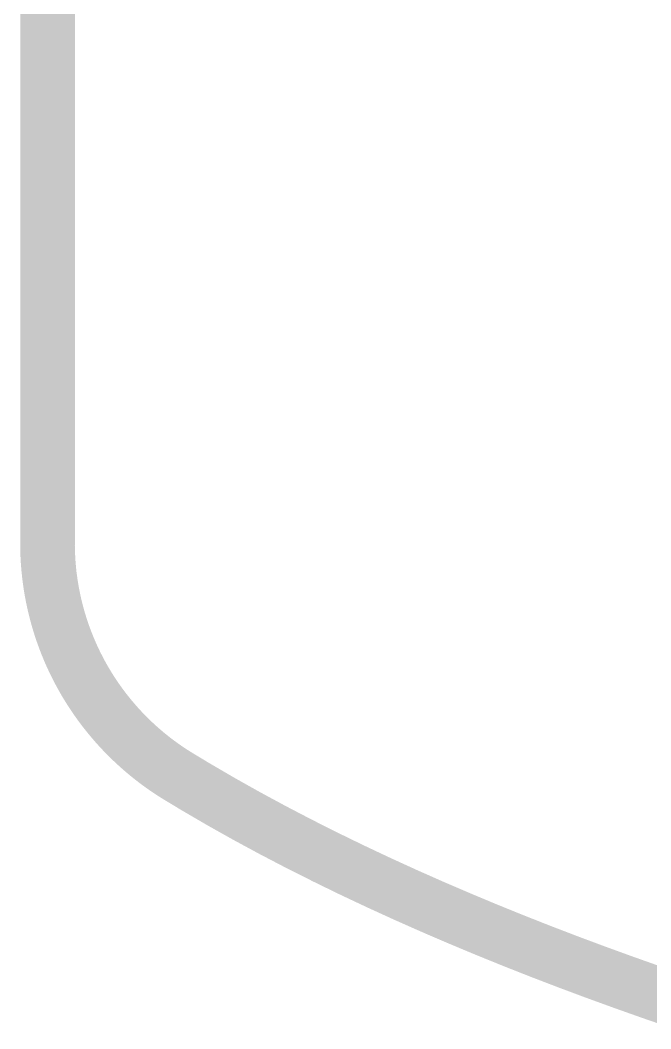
# Model space of a CAD drawing. Extents: x -0.2 to 60.2, y -0.2 to 22.2.
# Drawn here: x -0.2 to 4.41, y 2.5 to 9.88 of the extents above; entities that cross this region are included whole.
import ezdxf

# ---------------------------------------------------------------- set-up
doc = ezdxf.new("R2010")
doc.units = 0
doc.layers.add('20', color=7, linetype='CONTINUOUS')

msp = doc.modelspace()

# ---------------------------------------------------------------- linework, layer by layer
at = {"layer": '20', "const_width": 0.4}
for points in [[(0, 15.9524), (0, 6.0478)], [(0, 6.0478), (0, 6.0413)], [(0, 6.0413), (0.0001, 6.0348)], [(0.0001, 6.0348), (0.0001, 6.0282)], [(0.0001, 6.0282), (0.0002, 6.0217)], [(0.0002, 6.0217), (0.0003, 6.0152)], [(0.0003, 6.0152), (0.0004, 6.0088)], [(0.0004, 6.0088), (0.0006, 6.0023)], [(0.0006, 6.0023), (0.0008, 5.9957)], [(0.0008, 5.9957), (0.0009, 5.9892)], [(0.0009, 5.9892), (0.0012, 5.9827)], [(0.0012, 5.9827), (0.0014, 5.9761)], [(0.0014, 5.9761), (0.0016, 5.9696)], [(0.0016, 5.9696), (0.0019, 5.963)], [(0.0019, 5.963), (0.0022, 5.9565)], [(0.0022, 5.9565), (0.0025, 5.95)], [(0.0025, 5.95), (0.0029, 5.9434)], [(0.0029, 5.9434), (0.0033, 5.9369)], [(0.0033, 5.9369), (0.0036, 5.9303)], [(0.0036, 5.9303), (0.004, 5.9237)], [(0.004, 5.9237), (0.0045, 5.9172)], [(0.0045, 5.9172), (0.0049, 5.9106)], [(0.0049, 5.9106), (0.0054, 5.904)], [(0.0054, 5.904), (0.0059, 5.8974)], [(0.0059, 5.8974), (0.0064, 5.8908)], [(0.0064, 5.8908), (0.007, 5.8843)], [(0.007, 5.8843), (0.0075, 5.8777)], [(0.0075, 5.8777), (0.0081, 5.8711)], [(0.0081, 5.8711), (0.0087, 5.8645)], [(0.0087, 5.8645), (0.0093, 5.8579)], [(0.0093, 5.8579), (0.01, 5.8513)], [(0.01, 5.8513), (0.0106, 5.8447)], [(0.0106, 5.8447), (0.0114, 5.838)], [(0.0114, 5.838), (0.0121, 5.8315)], [(0.0121, 5.8315), (0.0128, 5.8249)], [(0.0128, 5.8249), (0.0136, 5.8182)], [(0.0136, 5.8182), (0.0143, 5.8116)], [(0.0143, 5.8116), (0.0152, 5.805)], [(0.0152, 5.805), (0.016, 5.7984)], [(0.016, 5.7984), (0.0168, 5.7918)], [(0.0168, 5.7918), (0.0177, 5.7852)], [(0.0177, 5.7852), (0.0186, 5.7785)], [(0.0186, 5.7785), (0.0195, 5.7719)], [(0.0195, 5.7719), (0.0205, 5.7653)], [(0.0205, 5.7653), (0.0215, 5.7587)], [(0.0215, 5.7587), (0.0224, 5.7521)], [(0.0224, 5.7521), (0.0235, 5.7454)], [(0.0235, 5.7454), (0.0245, 5.7388)], [(0.0245, 5.7388), (0.0255, 5.7321)], [(0.0255, 5.7321), (0.0266, 5.7256)], [(0.0266, 5.7256), (0.0277, 5.7189)], [(0.0277, 5.7189), (0.0289, 5.7123)], [(0.0289, 5.7123), (0.03, 5.7057)], [(0.03, 5.7057), (0.0312, 5.6991)], [(0.0312, 5.6991), (0.0324, 5.6924)], [(0.0324, 5.6924), (0.0336, 5.6858)], [(0.0336, 5.6858), (0.0348, 5.6791)], [(0.0348, 5.6791), (0.0361, 5.6726)], [(0.0361, 5.6726), (0.0374, 5.6659)], [(0.0374, 5.6659), (0.0387, 5.6593)], [(0.0387, 5.6593), (0.04, 5.6527)], [(0.04, 5.6527), (0.0414, 5.6461)], [(0.0414, 5.6461), (0.0428, 5.6394)], [(0.0428, 5.6394), (0.0442, 5.6328)], [(0.0442, 5.6328), (0.0456, 5.6262)], [(0.0456, 5.6262), (0.047, 5.6196)], [(0.047, 5.6196), (0.0485, 5.613)], [(0.0485, 5.613), (0.05, 5.6063)], [(0.05, 5.6063), (0.0515, 5.5998)], [(0.0515, 5.5998), (0.0531, 5.5931)], [(0.0531, 5.5931), (0.0546, 5.5865)], [(0.0546, 5.5865), (0.0562, 5.5799)], [(0.0562, 5.5799), (0.0578, 5.5733)], [(0.0578, 5.5733), (0.0595, 5.5667)], [(0.0595, 5.5667), (0.0611, 5.5601)], [(0.0611, 5.5601), (0.0628, 5.5535)], [(0.0628, 5.5535), (0.0645, 5.5469)], [(0.0645, 5.5469), (0.0662, 5.5404)], [(0.0662, 5.5404), (0.068, 5.5338)], [(0.068, 5.5338), (0.0698, 5.5272)], [(0.0698, 5.5272), (0.0716, 5.5206)], [(0.0716, 5.5206), (0.0734, 5.514)], [(0.0734, 5.514), (0.0752, 5.5075)], [(0.0752, 5.5075), (0.0771, 5.5009)], [(0.0771, 5.5009), (0.079, 5.4943)], [(0.079, 5.4943), (0.0809, 5.4878)], [(0.0809, 5.4878), (0.0828, 5.4812)], [(0.0828, 5.4812), (0.0848, 5.4747)], [(0.0848, 5.4747), (0.0868, 5.4681)], [(0.0868, 5.4681), (0.0888, 5.4615)], [(0.0888, 5.4615), (0.0908, 5.455)], [(0.0908, 5.455), (0.0929, 5.4485)], [(0.0929, 5.4485), (0.0949, 5.442)], [(0.0949, 5.442), (0.097, 5.4355)], [(0.097, 5.4355), (0.0991, 5.4289)], [(0.0991, 5.4289), (0.1013, 5.4224)], [(0.1013, 5.4224), (0.1035, 5.4159)], [(0.1035, 5.4159), (0.1056, 5.4094)], [(0.1056, 5.4094), (0.1079, 5.4029)], [(0.1079, 5.4029), (0.1101, 5.3964)], [(0.1101, 5.3964), (0.1123, 5.3899)], [(0.1123, 5.3899), (0.1146, 5.3834)], [(0.1146, 5.3834), (0.1169, 5.3769)], [(0.1169, 5.3769), (0.1193, 5.3705)], [(0.1193, 5.3705), (0.1216, 5.364)], [(0.1216, 5.364), (0.124, 5.3576)], [(0.124, 5.3576), (0.1264, 5.3511)], [(0.1264, 5.3511), (0.1288, 5.3447)], [(0.1288, 5.3447), (0.1312, 5.3383)], [(0.1312, 5.3383), (0.1337, 5.3318)], [(0.1337, 5.3318), (0.1362, 5.3254)], [(0.1362, 5.3254), (0.1387, 5.319)], [(0.1387, 5.319), (0.1412, 5.3125)], [(0.1412, 5.3125), (0.1438, 5.3062)], [(0.1438, 5.3062), (0.1464, 5.2998)], [(0.1464, 5.2998), (0.149, 5.2934)], [(0.149, 5.2934), (0.1516, 5.287)], [(0.1516, 5.287), (0.1542, 5.2806)], [(0.1542, 5.2806), (0.1569, 5.2743)], [(0.1569, 5.2743), (0.1596, 5.2679)], [(0.1596, 5.2679), (0.1623, 5.2616)], [(0.1623, 5.2616), (0.165, 5.2552)], [(0.165, 5.2552), (0.1678, 5.2489)], [(0.1678, 5.2489), (0.1706, 5.2426)], [(0.1706, 5.2426), (0.1734, 5.2363)], [(0.1734, 5.2363), (0.1762, 5.23)], [(0.1762, 5.23), (0.1791, 5.2237)], [(0.1791, 5.2237), (0.1819, 5.2174)], [(0.1819, 5.2174), (0.1848, 5.2111)], [(0.1848, 5.2111), (0.1877, 5.2048)], [(0.1877, 5.2048), (0.1907, 5.1986)], [(0.1907, 5.1986), (0.1936, 5.1923)], [(0.1936, 5.1923), (0.1966, 5.186)], [(0.1966, 5.186), (0.1996, 5.1799)], [(0.1996, 5.1799), (0.2026, 5.1736)], [(0.2026, 5.1736), (0.2057, 5.1674)], [(0.2057, 5.1674), (0.2087, 5.1612)], [(0.2087, 5.1612), (0.2118, 5.155)], [(0.2118, 5.155), (0.2149, 5.1489)], [(0.2149, 5.1489), (0.2181, 5.1427)], [(0.2181, 5.1427), (0.2212, 5.1365)], [(0.2212, 5.1365), (0.2244, 5.1303)], [(0.2244, 5.1303), (0.2276, 5.1242)], [(0.2276, 5.1242), (0.2308, 5.1181)], [(0.2308, 5.1181), (0.234, 5.112)], [(0.234, 5.112), (0.2373, 5.1059)], [(0.2373, 5.1059), (0.2406, 5.0998)], [(0.2406, 5.0998), (0.2439, 5.0937)], [(0.2439, 5.0937), (0.2472, 5.0876)], [(0.2472, 5.0876), (0.2505, 5.0816)], [(0.2505, 5.0816), (0.2539, 5.0755)], [(0.2539, 5.0755), (0.2573, 5.0695)], [(0.2573, 5.0695), (0.2607, 5.0635)], [(0.2607, 5.0635), (0.2641, 5.0575)], [(0.2641, 5.0575), (0.2676, 5.0514)], [(0.2676, 5.0514), (0.271, 5.0455)], [(0.271, 5.0455), (0.2745, 5.0395)], [(0.2745, 5.0395), (0.278, 5.0335)], [(0.278, 5.0335), (0.2816, 5.0276)], [(0.2816, 5.0276), (0.2851, 5.0216)], [(0.2851, 5.0216), (0.2887, 5.0156)], [(0.2887, 5.0156), (0.2923, 5.0098)], [(0.2923, 5.0098), (0.2959, 5.0038)], [(0.2959, 5.0038), (0.2995, 4.998)], [(0.2995, 4.998), (0.3032, 4.9921)], [(0.3032, 4.9921), (0.3069, 4.9862)], [(0.3069, 4.9862), (0.3105, 4.9804)], [(0.3105, 4.9804), (0.3143, 4.9745)], [(0.3143, 4.9745), (0.318, 4.9687)], [(0.318, 4.9687), (0.3218, 4.9629)], [(0.3218, 4.9629), (0.3255, 4.9571)], [(0.3255, 4.9571), (0.3293, 4.9513)], [(0.3293, 4.9513), (0.3331, 4.9456)], [(0.3331, 4.9456), (0.337, 4.9398)], [(0.337, 4.9398), (0.3408, 4.9341)], [(0.3408, 4.9341), (0.3447, 4.9284)], [(0.3447, 4.9284), (0.3486, 4.9226)], [(0.3486, 4.9226), (0.3525, 4.9169)], [(0.3525, 4.9169), (0.3564, 4.9112)], [(0.3564, 4.9112), (0.3603, 4.9056)], [(0.3603, 4.9056), (0.3643, 4.8999)], [(0.3643, 4.8999), (0.3683, 4.8943)], [(0.3683, 4.8943), (0.3723, 4.8887)], [(0.3723, 4.8887), (0.3763, 4.883)], [(0.3763, 4.883), (0.3803, 4.8775)], [(0.3803, 4.8775), (0.3844, 4.8719)], [(0.3844, 4.8719), (0.3885, 4.8663)], [(0.3885, 4.8663), (0.3926, 4.8608)], [(0.3926, 4.8608), (0.3967, 4.8552)], [(0.3967, 4.8552), (0.4008, 4.8497)], [(0.4008, 4.8497), (0.405, 4.8442)], [(0.405, 4.8442), (0.4091, 4.8387)], [(0.4091, 4.8387), (0.4133, 4.8333)], [(0.4133, 4.8333), (0.4175, 4.8278)], [(0.4175, 4.8278), (0.4217, 4.8224)], [(0.4217, 4.8224), (0.4259, 4.8169)], [(0.4259, 4.8169), (0.4302, 4.8115)], [(0.4302, 4.8115), (0.4345, 4.8061)], [(0.4345, 4.8061), (0.4388, 4.8008)], [(0.4388, 4.8008), (0.4431, 4.7954)], [(0.4431, 4.7954), (0.4474, 4.7901)], [(0.4474, 4.7901), (0.4517, 4.7847)], [(0.4517, 4.7847), (0.4561, 4.7794)], [(0.4561, 4.7794), (0.4605, 4.7741)], [(0.4605, 4.7741), (0.4649, 4.7689)], [(0.4649, 4.7689), (0.4693, 4.7636)], [(0.4693, 4.7636), (0.4737, 4.7584)], [(0.4737, 4.7584), (0.4781, 4.7531)], [(0.4781, 4.7531), (0.4826, 4.7479)], [(0.4826, 4.7479), (0.4871, 4.7427)], [(0.4871, 4.7427), (0.4916, 4.7376)], [(0.4916, 4.7376), (0.4961, 4.7324)], [(0.4961, 4.7324), (0.5006, 4.7273)], [(0.5006, 4.7273), (0.5051, 4.7221)], [(0.5051, 4.7221), (0.5097, 4.717)], [(0.5097, 4.717), (0.5142, 4.7119)], [(0.5142, 4.7119), (0.5188, 4.7069)], [(0.5188, 4.7069), (0.5234, 4.7018)], [(0.5234, 4.7018), (0.528, 4.6968)], [(0.528, 4.6968), (0.5327, 4.6918)], [(0.5327, 4.6918), (0.5373, 4.6868)], [(0.5373, 4.6868), (0.542, 4.6818)], [(0.542, 4.6818), (0.5467, 4.6768)], [(0.5467, 4.6768), (0.5513, 4.6719)], [(0.5513, 4.6719), (0.556, 4.6669)], [(0.556, 4.6669), (0.5608, 4.662)], [(0.5608, 4.662), (0.5655, 4.6572)], [(0.5655, 4.6572), (0.5703, 4.6523)], [(0.5703, 4.6523), (0.575, 4.6474)], [(0.575, 4.6474), (0.5798, 4.6426)], [(0.5798, 4.6426), (0.5846, 4.6378)], [(0.5846, 4.6378), (0.5894, 4.633)], [(0.5894, 4.633), (0.5942, 4.6282)], [(0.5942, 4.6282), (0.5991, 4.6234)], [(0.5991, 4.6234), (0.6039, 4.6187)], [(0.6039, 4.6187), (0.6088, 4.614)], [(0.6088, 4.614), (0.6136, 4.6093)], [(0.6136, 4.6093), (0.6185, 4.6046)], [(0.6185, 4.6046), (0.6234, 4.5999)], [(0.6234, 4.5999), (0.6283, 4.5953)], [(0.6283, 4.5953), (0.6333, 4.5906)], [(0.6333, 4.5906), (0.6382, 4.586)], [(0.6382, 4.586), (0.6432, 4.5814)], [(0.6432, 4.5814), (0.6481, 4.5769)], [(0.6481, 4.5769), (0.6531, 4.5723)], [(0.6531, 4.5723), (0.6581, 4.5678)], [(0.6581, 4.5678), (0.6631, 4.5633)], [(0.6631, 4.5633), (0.6681, 4.5588)], [(0.6681, 4.5588), (0.6732, 4.5543)], [(0.6732, 4.5543), (0.6782, 4.5498)], [(0.6782, 4.5498), (0.6833, 4.5454)], [(0.6833, 4.5454), (0.6883, 4.541)], [(0.6883, 4.541), (0.6934, 4.5366)], [(0.6934, 4.5366), (0.6985, 4.5322)], [(0.6985, 4.5322), (0.7036, 4.5278)], [(0.7036, 4.5278), (0.7087, 4.5235)], [(0.7087, 4.5235), (0.7138, 4.5192)], [(0.7138, 4.5192), (0.719, 4.5149)], [(0.719, 4.5149), (0.7241, 4.5106)], [(0.7241, 4.5106), (0.7293, 4.5064)], [(0.7293, 4.5064), (0.7344, 4.5021)], [(0.7344, 4.5021), (0.7396, 4.4979)], [(0.7396, 4.4979), (0.7448, 4.4937)], [(0.7448, 4.4937), (0.75, 4.4895)], [(0.75, 4.4895), (0.7552, 4.4854)], [(0.7552, 4.4854), (0.7604, 4.4812)], [(0.7604, 4.4812), (0.7657, 4.4771)], [(0.7657, 4.4771), (0.7709, 4.473)], [(0.7709, 4.473), (0.7762, 4.4689)], [(0.7762, 4.4689), (0.7814, 4.4649)], [(0.7814, 4.4649), (0.7867, 4.4609)], [(0.7867, 4.4609), (0.792, 4.4568)], [(0.792, 4.4568), (0.7973, 4.4528)], [(0.7973, 4.4528), (0.8026, 4.4489)], [(0.8026, 4.4489), (0.8079, 4.4449)], [(0.8079, 4.4449), (0.8132, 4.441)], [(0.8132, 4.441), (0.8185, 4.4371)], [(0.8185, 4.4371), (0.8239, 4.4332)], [(0.8239, 4.4332), (0.8292, 4.4293)], [(0.8292, 4.4293), (0.8346, 4.4254)], [(0.8346, 4.4254), (0.8399, 4.4216)], [(0.8399, 4.4216), (0.8453, 4.4178)], [(0.8453, 4.4178), (0.8507, 4.414)], [(0.8507, 4.414), (0.8561, 4.4102)], [(0.8561, 4.4102), (0.8615, 4.4065)], [(0.8615, 4.4065), (0.8669, 4.4027)], [(0.8669, 4.4027), (0.8723, 4.399)], [(0.8723, 4.399), (0.8777, 4.3953)], [(0.8777, 4.3953), (0.8831, 4.3917)], [(0.8831, 4.3917), (0.8886, 4.388)], [(0.8886, 4.388), (0.894, 4.3844)], [(0.894, 4.3844), (0.8995, 4.3808)], [(0.8995, 4.3808), (0.905, 4.3772)], [(0.905, 4.3772), (0.9104, 4.3736)], [(0.9104, 4.3736), (0.9159, 4.3701)], [(0.9159, 4.3701), (0.9214, 4.3666)], [(0.9214, 4.3666), (0.9269, 4.3631)], [(0.9269, 4.3631), (0.9324, 4.3596)], [(0.9324, 4.3596), (0.9379, 4.3561)], [(0.9379, 4.3561), (0.9434, 4.3527)], [(0.9434, 4.3527), (0.9489, 4.3493)], [(0.9489, 4.3493), (0.9544, 4.3459)], [(0.9544, 4.3459), (1.0847, 4.2672)], [(1.0847, 4.2672), (1.2714, 4.1583)], [(1.2714, 4.1583), (1.46, 4.0524)], [(1.46, 4.0524), (1.6504, 3.9495)], [(1.6504, 3.9495), (1.8424, 3.8494)], [(1.8424, 3.8494), (2.0356, 3.7521)], [(2.0356, 3.7521), (2.2299, 3.6575)], [(2.2299, 3.6575), (2.4252, 3.5654)], [(2.4252, 3.5654), (2.6211, 3.4759)], [(2.6211, 3.4759), (2.8177, 3.3888)], [(2.8177, 3.3888), (3.015, 3.304)], [(3.015, 3.304), (3.2129, 3.2213)], [(3.2129, 3.2213), (3.4115, 3.1407)], [(3.4115, 3.1407), (3.6107, 3.0621)], [(3.6107, 3.0621), (3.8105, 2.9855)], [(3.8105, 2.9855), (4.0109, 2.9106)], [(4.0109, 2.9106), (4.2118, 2.8376)], [(4.2118, 2.8376), (4.4132, 2.7661)], [(4.4132, 2.7661), (4.6151, 2.6963)]]:
    msp.add_lwpolyline(points, dxfattribs=at)
at = {"layer": '20', "const_width": 0.2}
for points in [[(0.1, 6.048, 1), (-0.1, 6.0475)], [(0.1, 6.0419, 1), (-0.1, 6.0406)], [(0.1001, 6.0359, 1), (-0.0999, 6.0336)], [(0.1001, 6.0295, 1), (-0.0999, 6.027)], [(0.1002, 6.0234, 1), (-0.0998, 6.0201)], [(0.1003, 6.0171, 1), (-0.0997, 6.0134)], [(0.1004, 6.0111, 1), (-0.0995, 6.0064)], [(0.1006, 6.0048, 1), (-0.0994, 5.9997)], [(-0.1, 6.0478, 1), (0.1, 6.0478)], [(-0.1, 6.041, 1), (0.1, 6.0415)], [(-0.0999, 6.0341, 1), (0.1001, 6.0354)], [(-0.0999, 6.0271, 1), (0.1001, 6.0294)], [(0.1007, 5.9986, 1), (-0.0992, 5.9928)], [(0.1009, 5.9924, 1), (-0.099, 5.986)], [(0.1011, 5.9862, 1), (-0.0988, 5.9791)], [(0.1013, 5.9801, 1), (-0.0985, 5.9721)], [(0.1016, 5.9739, 1), (-0.0983, 5.9653)], [(0.1018, 5.9674, 1), (-0.098, 5.9587)], [(0.1021, 5.9614, 1), (-0.0977, 5.9516)], [(0.1024, 5.9553, 1), (-0.0973, 5.9446)], [(0.1027, 5.9489, 1), (-0.097, 5.9379)], [(0.1031, 5.9426, 1), (-0.0966, 5.9311)], [(0.1034, 5.9365, 1), (-0.0962, 5.924)], [(-0.0998, 6.0205, 1), (0.1002, 6.023)], [(-0.0997, 6.0136, 1), (0.1003, 6.0169)], [(-0.0995, 6.0069, 1), (0.1004, 6.0106)], [(-0.0994, 5.9999, 1), (0.1006, 6.0046)], [(-0.0992, 5.9931, 1), (0.1007, 5.9983)], [(-0.099, 5.9863, 1), (0.1009, 5.9921)], [(-0.0988, 5.9795, 1), (0.1011, 5.9858)], [(-0.0985, 5.9726, 1), (0.1013, 5.9796)], [(-0.0983, 5.9656, 1), (0.1016, 5.9736)], [(-0.098, 5.9588, 1), (0.1018, 5.9673)], [(-0.0977, 5.9521, 1), (0.1021, 5.9609)], [(-0.0973, 5.945, 1), (0.1024, 5.9549)], [(0.1038, 5.9302, 1), (-0.0957, 5.9172)], [(0.1042, 5.924, 1), (-0.0953, 5.9103)], [(0.1046, 5.9179, 1), (-0.0948, 5.9032)], [(0.1051, 5.9114, 1), (-0.0943, 5.8966)], [(0.1056, 5.9052, 1), (-0.0938, 5.8896)], [(0.1061, 5.899, 1), (-0.0933, 5.8826)], [(0.1066, 5.8927, 1), (-0.0927, 5.8758)], [(0.1071, 5.8864, 1), (-0.0921, 5.8689)], [(0.1077, 5.8802, 1), (-0.0915, 5.8619)], [(0.1082, 5.874, 1), (-0.0908, 5.8549)], [(0.1088, 5.8677, 1), (-0.0902, 5.848)], [(-0.097, 5.9381, 1), (0.1027, 5.9487)], [(-0.0966, 5.9314, 1), (0.1031, 5.9423)], [(-0.0962, 5.9245, 1), (0.1035, 5.936)], [(-0.0958, 5.9175, 1), (0.1038, 5.9299)], [(-0.0953, 5.9106, 1), (0.1043, 5.9237)], [(-0.0948, 5.9037, 1), (0.1047, 5.9174)], [(-0.0943, 5.8967, 1), (0.1051, 5.9113)], [(-0.0938, 5.89, 1), (0.1056, 5.9048)], [(-0.0933, 5.883, 1), (0.1061, 5.8986)], [(-0.0927, 5.876, 1), (0.1066, 5.8925)], [(-0.0921, 5.8692, 1), (0.1072, 5.8861)], [(0.1095, 5.8613, 1), (-0.0895, 5.8412)], [(0.1101, 5.8552, 1), (-0.0888, 5.8341)], [(0.1108, 5.8487, 1), (-0.0881, 5.8274)], [(0.1114, 5.8426, 1), (-0.0873, 5.8203)], [(0.1121, 5.8363, 1), (-0.0865, 5.8134)], [(0.1129, 5.83, 1), (-0.0857, 5.8064)], [(0.1136, 5.8238, 1), (-0.0849, 5.7994)], [(0.1144, 5.8175, 1), (-0.0841, 5.7925)], [(0.1152, 5.8111, 1), (-0.0832, 5.7857)], [(0.116, 5.8049, 1), (-0.0823, 5.7786)], [(0.1168, 5.7986, 1), (-0.0814, 5.7717)], [(-0.0915, 5.8623, 1), (0.1077, 5.8798)], [(-0.0909, 5.8553, 1), (0.1083, 5.8736)], [(-0.0902, 5.8483, 1), (0.1089, 5.8674)], [(-0.0895, 5.8414, 1), (0.1095, 5.8611)], [(-0.0888, 5.8346, 1), (0.1101, 5.8547)], [(-0.0881, 5.8275, 1), (0.1108, 5.8486)], [(-0.0874, 5.8208, 1), (0.1115, 5.8421)], [(-0.0866, 5.8137, 1), (0.1122, 5.836)], [(-0.0858, 5.8067, 1), (0.1129, 5.8297)], [(-0.085, 5.7998, 1), (0.1137, 5.8234)], [(-0.0841, 5.7928, 1), (0.1144, 5.8172)], [(-0.0832, 5.7859, 1), (0.1152, 5.8109)], [(0.1177, 5.7923, 1), (-0.0804, 5.7647)], [(0.1185, 5.786, 1), (-0.0795, 5.7578)], [(0.1194, 5.7797, 1), (-0.0785, 5.7509)], [(0.1203, 5.7735, 1), (-0.0774, 5.7438)], [(0.1213, 5.7671, 1), (-0.0764, 5.737)], [(0.1222, 5.761, 1), (-0.0753, 5.7298)], [(0.1233, 5.7544, 1), (-0.0743, 5.7232)], [(0.1242, 5.7483, 1), (-0.0732, 5.716)], [(0.1252, 5.7421, 1), (-0.072, 5.709)], [(0.1263, 5.7356, 1), (-0.0709, 5.7022)], [(0.1274, 5.7293, 1), (-0.0697, 5.6953)], [(-0.0824, 5.7791, 1), (0.116, 5.8044)], [(-0.0814, 5.772, 1), (0.1168, 5.7983)], [(-0.0805, 5.7651, 1), (0.1177, 5.7919)], [(-0.0795, 5.7581, 1), (0.1186, 5.7857)], [(-0.0785, 5.7512, 1), (0.1195, 5.7794)], [(-0.0775, 5.7442, 1), (0.1204, 5.7731)], [(-0.0765, 5.7372, 1), (0.1213, 5.7669)], [(-0.0754, 5.7304, 1), (0.1223, 5.7604)], [(-0.0743, 5.7232, 1), (0.1233, 5.7544)], [(-0.0732, 5.7166, 1), (0.1243, 5.7477)], [(-0.0721, 5.7094, 1), (0.1253, 5.7417)], [(-0.0709, 5.7024, 1), (0.1264, 5.7354)], [(0.1284, 5.7233, 1), (-0.0684, 5.688)], [(0.1296, 5.7166, 1), (-0.0673, 5.6815)], [(0.1307, 5.7106, 1), (-0.066, 5.6742)], [(0.1319, 5.7041, 1), (-0.0647, 5.6675)], [(0.1331, 5.6979, 1), (-0.0634, 5.6604)], [(0.1343, 5.6916, 1), (-0.0621, 5.6535)], [(0.1355, 5.6854, 1), (-0.0607, 5.6464)], [(0.1367, 5.6791, 1), (-0.0593, 5.6395)], [(0.138, 5.6727, 1), (-0.0579, 5.6326)], [(0.1393, 5.6663, 1), (-0.0565, 5.6258)], [(0.1406, 5.6602, 1), (-0.0551, 5.6186)], [(0.1419, 5.654, 1), (-0.0536, 5.6116)], [(-0.0697, 5.6956, 1), (0.1274, 5.729)], [(-0.0685, 5.6886, 1), (0.1285, 5.7227)], [(-0.0673, 5.6814, 1), (0.1296, 5.7167)], [(-0.0661, 5.6748, 1), (0.1308, 5.71)], [(-0.0647, 5.6676, 1), (0.1319, 5.704)], [(-0.0635, 5.6608, 1), (0.1331, 5.6975)], [(-0.0621, 5.6538, 1), (0.1343, 5.6913)], [(-0.0608, 5.6468, 1), (0.1355, 5.685)], [(-0.0594, 5.6398, 1), (0.1368, 5.6788)], [(-0.058, 5.6329, 1), (0.1381, 5.6724)], [(-0.0566, 5.626, 1), (0.1394, 5.6661)], [(-0.0552, 5.6191, 1), (0.1407, 5.6597)], [(0.1433, 5.6475, 1), (-0.0521, 5.6049)], [(0.1447, 5.6413, 1), (-0.0506, 5.5978)], [(0.146, 5.6351, 1), (-0.049, 5.5908)], [(0.1475, 5.6288, 1), (-0.0474, 5.5839)], [(0.149, 5.6223, 1), (-0.0459, 5.5772)], [(0.1504, 5.6161, 1), (-0.0442, 5.5701)], [(0.1519, 5.6099, 1), (-0.0426, 5.5631)], [(0.1534, 5.6036, 1), (-0.0409, 5.5562)], [(0.1549, 5.5973, 1), (-0.0393, 5.5493)], [(0.1564, 5.5911, 1), (-0.0375, 5.5423)], [(0.158, 5.5848, 1), (-0.0358, 5.5354)], [(-0.0537, 5.612, 1), (0.142, 5.6536)], [(-0.0521, 5.605, 1), (0.1433, 5.6474)], [(-0.0507, 5.5982, 1), (0.1447, 5.6409)], [(-0.0491, 5.5912, 1), (0.1461, 5.6347)], [(-0.0475, 5.5842, 1), (0.1475, 5.6285)], [(-0.0459, 5.5773, 1), (0.149, 5.6222)], [(-0.0444, 5.5706, 1), (0.1505, 5.6156)], [(-0.0427, 5.5635, 1), (0.1519, 5.6095)], [(-0.041, 5.5565, 1), (0.1534, 5.6033)], [(-0.0393, 5.5496, 1), (0.155, 5.597)], [(-0.0376, 5.5427, 1), (0.1565, 5.5907)], [(0.1596, 5.5788, 1), (-0.034, 5.5282)], [(0.1613, 5.5722, 1), (-0.0323, 5.5217)], [(0.1629, 5.566, 1), (-0.0304, 5.5147)], [(0.1645, 5.5598, 1), (-0.0286, 5.5077)], [(0.1662, 5.5535, 1), (-0.0267, 5.5008)], [(0.168, 5.5472, 1), (-0.0249, 5.494)], [(0.1696, 5.5412, 1), (-0.0229, 5.4868)], [(0.1714, 5.5348, 1), (-0.021, 5.4801)], [(0.1732, 5.5284, 1), (-0.0191, 5.4734)], [(0.1749, 5.5225, 1), (-0.017, 5.4661)], [(0.1768, 5.516, 1), (-0.015, 5.4595)], [(-0.0359, 5.5357, 1), (0.1581, 5.5845)], [(-0.0341, 5.5288, 1), (0.1597, 5.5782)], [(-0.0322, 5.5217, 1), (0.1613, 5.5722)], [(-0.0305, 5.5151, 1), (0.163, 5.5656)], [(-0.0287, 5.5081, 1), (0.1646, 5.5594)], [(-0.0268, 5.5011, 1), (0.1663, 5.5532)], [(-0.0249, 5.4942, 1), (0.168, 5.547)], [(-0.023, 5.4874, 1), (0.1698, 5.5406)], [(-0.021, 5.4803, 1), (0.1715, 5.5346)], [(-0.0191, 5.4735, 1), (0.1733, 5.5283)], [(0.1786, 5.5099, 1), (-0.013, 5.4525)], [(-0.0172, 5.4668, 1), (0.1751, 5.5218)], [(0.1805, 5.5036, 1), (-0.0109, 5.4457)], [(-0.0151, 5.4596, 1), (0.1768, 5.5159)], [(0.1824, 5.4974, 1), (-0.0088, 5.4388)], [(0.1843, 5.491, 1), (-0.0068, 5.4321)], [(0.1861, 5.4852, 1), (-0.0045, 5.4248)], [(0.1882, 5.4786, 1), (-0.0025, 5.4184)], [(0.1901, 5.4727, 1), (-0.0002, 5.4112)], [(0.1922, 5.4663, 1), (0.0019, 5.4046)], [(0.1941, 5.4602, 1), (0.0042, 5.3976)], [(0.1961, 5.4541, 1), (0.0064, 5.3907)], [(0.1982, 5.4478, 1), (0.0087, 5.384)], [(-0.0131, 5.453, 1), (0.1787, 5.5094)], [(-0.011, 5.4459, 1), (0.1806, 5.5034)], [(-0.009, 5.4392, 1), (0.1825, 5.497)], [(-0.0068, 5.4322, 1), (0.1844, 5.4909)], [(-0.0048, 5.4255, 1), (0.1863, 5.4845)], [(-0.0025, 5.4183, 1), (0.1882, 5.4787)], [(-0.0004, 5.4118, 1), (0.1903, 5.4721)], [(0.0019, 5.4047, 1), (0.1922, 5.4662)], [(0.004, 5.3981, 1), (0.1943, 5.4597)], [(0.2003, 5.4416, 1), (0.011, 5.3772)], [(0.0063, 5.3911, 1), (0.1963, 5.4537)], [(0.2024, 5.4355, 1), (0.0133, 5.3703)], [(0.0086, 5.3842, 1), (0.1983, 5.4476)], [(0.2046, 5.4291, 1), (0.0156, 5.3637)], [(0.0109, 5.3775, 1), (0.2004, 5.4413)], [(0.2066, 5.4234, 1), (0.0181, 5.3564)], [(0.2089, 5.4168, 1), (0.0204, 5.3501)], [(0.211, 5.4109, 1), (0.0229, 5.343)], [(0.2133, 5.4045, 1), (0.0252, 5.3365)], [(0.2155, 5.3985, 1), (0.0278, 5.3295)], [(0.2177, 5.3924, 1), (0.0303, 5.3227)], [(0.22, 5.3862, 1), (0.0327, 5.316)], [(0.2222, 5.3803, 1), (0.0354, 5.309)], [(0.2247, 5.3739, 1), (0.0378, 5.3026)], [(0.0132, 5.3707, 1), (0.2025, 5.4351)], [(0.0155, 5.3638, 1), (0.2046, 5.429)], [(0.0178, 5.3572, 1), (0.2068, 5.4226)], [(0.0204, 5.35, 1), (0.2089, 5.4169)], [(0.0227, 5.3436, 1), (0.2112, 5.4103)], [(0.0252, 5.3365, 1), (0.2133, 5.4045)], [(0.0276, 5.33, 1), (0.2157, 5.398)], [(0.0301, 5.323, 1), (0.2178, 5.3921)], [(0.0327, 5.3162, 1), (0.2201, 5.386)], [(0.2269, 5.3681, 1), (0.0405, 5.2955)], [(0.0352, 5.3095, 1), (0.2224, 5.3798)], [(0.2294, 5.3617, 1), (0.043, 5.2891)], [(0.0378, 5.3026, 1), (0.2247, 5.3739)], [(0.2317, 5.3557, 1), (0.0457, 5.2822)], [(0.0403, 5.2962, 1), (0.2271, 5.3674)], [(0.2341, 5.3497, 1), (0.0484, 5.2754)], [(0.2366, 5.3434, 1), (0.051, 5.2689)], [(0.239, 5.3374, 1), (0.0537, 5.2621)], [(0.2413, 5.3316, 1), (0.0566, 5.2551)], [(0.244, 5.3251, 1), (0.0591, 5.2489)], [(0.2464, 5.3193, 1), (0.062, 5.2419)], [(0.249, 5.3133, 1), (0.0648, 5.2352)], [(0.2516, 5.3071, 1), (0.0676, 5.2287)], [(0.043, 5.2891, 1), (0.2294, 5.3617)], [(0.0455, 5.2827, 1), (0.2319, 5.3552)], [(0.0482, 5.2758, 1), (0.2342, 5.3493)], [(0.0509, 5.269, 1), (0.2366, 5.3433)], [(0.0536, 5.2625, 1), (0.2392, 5.337)], [(0.0563, 5.2557, 1), (0.2416, 5.331)], [(0.0592, 5.2487, 1), (0.244, 5.3253)], [(0.0618, 5.2425, 1), (0.2467, 5.3187)], [(0.2541, 5.3012, 1), (0.0705, 5.2219)], [(0.0647, 5.2355, 1), (0.2491, 5.313)], [(0.2566, 5.2953, 1), (0.0734, 5.2151)], [(0.0675, 5.2289, 1), (0.2517, 5.3069)], [(0.2594, 5.289, 1), (0.0762, 5.2088)], [(0.0703, 5.2223, 1), (0.2543, 5.3008)], [(0.262, 5.2832, 1), (0.0792, 5.2019)], [(0.0732, 5.2156, 1), (0.2569, 5.2948)], [(0.2647, 5.2771, 1), (0.0821, 5.1954)], [(0.2673, 5.2712, 1), (0.0851, 5.1887)], [(0.2701, 5.2651, 1), (0.088, 5.1822)], [(0.2727, 5.2593, 1), (0.0912, 5.1754)], [(0.2756, 5.253, 1), (0.094, 5.1692)], [(0.2782, 5.2474, 1), (0.0972, 5.1622)], [(0.2811, 5.2412, 1), (0.1002, 5.1559)], [(0.2839, 5.2354, 1), (0.1034, 5.1492)], [(0.0762, 5.2088, 1), (0.2594, 5.289)], [(0.079, 5.2024, 1), (0.2622, 5.2827)], [(0.082, 5.1956, 1), (0.2648, 5.2769)], [(0.0849, 5.1891, 1), (0.2675, 5.2708)], [(0.0879, 5.1824, 1), (0.2702, 5.2649)], [(0.0909, 5.1759, 1), (0.2729, 5.2588)], [(0.094, 5.1691, 1), (0.2756, 5.2531)], [(0.2866, 5.2296, 1), (0.1066, 5.1425)], [(0.0969, 5.1629, 1), (0.2785, 5.2467)], [(0.2896, 5.2235, 1), (0.1096, 5.1362)], [(0.1002, 5.156, 1), (0.2811, 5.2411)], [(0.2924, 5.2176, 1), (0.1128, 5.1296)], [(0.1032, 5.1496, 1), (0.284, 5.235)], [(0.2953, 5.2118, 1), (0.1161, 5.123)], [(0.1063, 5.143, 1), (0.2868, 5.2291)], [(0.2983, 5.2057, 1), (0.1192, 5.1167)], [(0.1096, 5.1363, 1), (0.2896, 5.2234)], [(0.3011, 5.2001, 1), (0.1226, 5.1099)], [(0.1126, 5.13, 1), (0.2926, 5.2172)], [(0.3041, 5.194, 1), (0.1257, 5.1037)], [(0.3071, 5.1882, 1), (0.1291, 5.0971)], [(0.3101, 5.1823, 1), (0.1323, 5.0907)], [(0.3131, 5.1765, 1), (0.1357, 5.0842)], [(0.3161, 5.1708, 1), (0.1391, 5.0776)], [(0.3193, 5.1647, 1), (0.1423, 5.0715)], [(0.1159, 5.1234, 1), (0.2954, 5.2114)], [(0.1191, 5.1168, 1), (0.2983, 5.2056)], [(0.1222, 5.1105, 1), (0.3014, 5.1995)], [(0.1257, 5.1037, 1), (0.3042, 5.194)], [(0.1289, 5.0975, 1), (0.3073, 5.1878)], [(0.1322, 5.0909, 1), (0.3102, 5.1821)], [(0.3222, 5.1591, 1), (0.1458, 5.0648)], [(0.1355, 5.0845, 1), (0.3133, 5.1762)], [(0.3254, 5.1532, 1), (0.1492, 5.0585)], [(0.1389, 5.078, 1), (0.3163, 5.1704)], [(0.3283, 5.1478, 1), (0.1529, 5.0517)], [(0.1423, 5.0715, 1), (0.3193, 5.1647)], [(0.3317, 5.1415, 1), (0.156, 5.0459)], [(0.1456, 5.0653, 1), (0.3225, 5.1586)], [(0.3347, 5.1359, 1), (0.1597, 5.0393)], [(0.1491, 5.0587, 1), (0.3255, 5.153)], [(0.3379, 5.1302, 1), (0.1632, 5.0329)], [(0.1525, 5.0524, 1), (0.3287, 5.1471)], [(0.3412, 5.1243, 1), (0.1666, 5.0267)], [(0.3442, 5.1189, 1), (0.1703, 5.02)], [(0.3475, 5.1131, 1), (0.1739, 5.0138)], [(0.3508, 5.1073, 1), (0.1774, 5.0076)], [(0.3542, 5.1014, 1), (0.1809, 5.0015)], [(0.3575, 5.0957, 1), (0.1846, 4.9952)], [(0.1562, 5.0457, 1), (0.3316, 5.1417)], [(0.1594, 5.0398, 1), (0.335, 5.1354)], [(0.163, 5.0332, 1), (0.3381, 5.1299)], [(0.1665, 5.0269, 1), (0.3413, 5.1241)], [(0.17, 5.0207, 1), (0.3446, 5.1182)], [(0.1738, 5.014, 1), (0.3476, 5.1129)], [(0.3607, 5.0903, 1), (0.1884, 4.9886)], [(0.1773, 5.0078, 1), (0.3509, 5.1071)], [(0.364, 5.0846, 1), (0.1921, 4.9824)], [(0.1809, 5.0016, 1), (0.3543, 5.1013)], [(0.3675, 5.0788, 1), (0.1957, 4.9763)], [(0.1844, 4.9955, 1), (0.3577, 5.0954)], [(0.3709, 5.073, 1), (0.1994, 4.9702)], [(0.1881, 4.9892, 1), (0.361, 5.0897)], [(0.3741, 5.0676, 1), (0.2033, 4.9637)], [(0.1919, 4.9827, 1), (0.3642, 5.0843)], [(0.3776, 5.0619, 1), (0.207, 4.9576)], [(0.1956, 4.9764, 1), (0.3675, 5.0787)], [(0.381, 5.0564, 1), (0.2108, 4.9513)], [(0.1993, 4.9704, 1), (0.371, 5.0728)], [(0.3844, 5.0508, 1), (0.2146, 4.9451)], [(0.3879, 5.0452, 1), (0.2184, 4.939)], [(0.3914, 5.0396, 1), (0.2223, 4.9329)], [(0.3949, 5.0341, 1), (0.2262, 4.9267)], [(0.3985, 5.0284, 1), (0.23, 4.9207)], [(0.4019, 5.023, 1), (0.234, 4.9144)], [(0.2029, 4.9642, 1), (0.3745, 5.0671)], [(0.2069, 4.9578, 1), (0.3777, 5.0617)], [(0.2106, 4.9517, 1), (0.3812, 5.056)], [(0.2144, 4.9454, 1), (0.3846, 5.0505)], [(0.2183, 4.9392, 1), (0.3881, 5.0449)], [(0.4056, 5.0174, 1), (0.2379, 4.9084)], [(0.2221, 4.9332, 1), (0.3916, 5.0393)], [(0.4091, 5.012, 1), (0.2419, 4.9022)], [(0.226, 4.927, 1), (0.3951, 5.0337)], [(0.4128, 5.0064, 1), (0.2458, 4.8963)], [(0.2299, 4.9209, 1), (0.3986, 5.0282)], [(0.4164, 5.001, 1), (0.2499, 4.8902)], [(0.2338, 4.9148, 1), (0.4022, 5.0226)], [(0.42, 4.9955, 1), (0.2539, 4.8841)], [(0.2378, 4.9086, 1), (0.4057, 5.0172)], [(0.4236, 4.9901, 1), (0.258, 4.878)], [(0.2417, 4.9026, 1), (0.4094, 5.0116)], [(0.4274, 4.9845, 1), (0.2619, 4.8722)], [(0.2457, 4.8964, 1), (0.4129, 5.0063)], [(0.431, 4.9792, 1), (0.2661, 4.8661)], [(0.2497, 4.8905, 1), (0.4166, 5.0007)], [(0.4348, 4.9737, 1), (0.2702, 4.8601)], [(0.2537, 4.8844, 1), (0.4202, 4.9952)], [(0.4384, 4.9685, 1), (0.2744, 4.854)], [(0.4423, 4.9629, 1), (0.2784, 4.8483)], [(0.446, 4.9576, 1), (0.2826, 4.8423)], [(0.2577, 4.8784, 1), (0.4239, 4.9898)], [(0.2618, 4.8723, 1), (0.4275, 4.9844)], [(0.2658, 4.8665, 1), (0.4313, 4.9788)], [(0.4497, 4.9523, 1), (0.2868, 4.8363)], [(0.27, 4.8604, 1), (0.4349, 4.9735)], [(0.4536, 4.9469, 1), (0.291, 4.8304)], [(0.2741, 4.8544, 1), (0.4387, 4.9681)], [(0.4574, 4.9415, 1), (0.2952, 4.8246)], [(0.2783, 4.8484, 1), (0.4423, 4.9628)], [(0.4611, 4.9364, 1), (0.2995, 4.8186)], [(0.2824, 4.8426, 1), (0.4462, 4.9573)], [(0.4652, 4.9309, 1), (0.3036, 4.8129)], [(0.2865, 4.8367, 1), (0.45, 4.9519)], [(0.4689, 4.9257, 1), (0.308, 4.8069)], [(0.2908, 4.8306, 1), (0.4537, 4.9467)], [(0.4728, 4.9204, 1), (0.3123, 4.8011)], [(0.295, 4.8248, 1), (0.4576, 4.9413)], [(0.4767, 4.9151, 1), (0.3166, 4.7953)], [(0.2992, 4.819, 1), (0.4614, 4.9359)], [(0.4806, 4.91, 1), (0.321, 4.7895)], [(0.3036, 4.813, 1), (0.4652, 4.9308)], [(0.4846, 4.9046, 1), (0.3253, 4.7838)], [(0.3077, 4.8073, 1), (0.4692, 4.9253)], [(0.4885, 4.8995, 1), (0.3297, 4.7779)], [(0.4926, 4.8942, 1), (0.334, 4.7723)], [(0.4965, 4.8891, 1), (0.3385, 4.7665)], [(0.5005, 4.8839, 1), (0.3429, 4.7608)], [(0.3121, 4.8014, 1), (0.473, 4.9202)], [(0.3164, 4.7956, 1), (0.4769, 4.9149)], [(0.3207, 4.7898, 1), (0.4809, 4.9096)], [(0.3251, 4.784, 1), (0.4848, 4.9045)], [(0.5046, 4.8787, 1), (0.3473, 4.7552)], [(0.3294, 4.7783, 1), (0.4888, 4.8991)], [(0.5085, 4.8737, 1), (0.3519, 4.7493)], [(0.3339, 4.7725, 1), (0.4927, 4.8941)], [(0.5126, 4.8685, 1), (0.3563, 4.7438)], [(0.3382, 4.7668, 1), (0.4968, 4.8888)], [(0.5168, 4.8633, 1), (0.3607, 4.7383)], [(0.3427, 4.7611, 1), (0.5007, 4.8836)], [(0.5208, 4.8583, 1), (0.3653, 4.7325)], [(0.3471, 4.7554, 1), (0.5048, 4.8785)], [(0.5249, 4.8533, 1), (0.3699, 4.7268)], [(0.3516, 4.7498, 1), (0.5088, 4.8733)], [(0.529, 4.8482, 1), (0.3744, 4.7213)], [(0.5331, 4.8432, 1), (0.379, 4.7157)], [(0.3562, 4.7439, 1), (0.5128, 4.8683)], [(0.5374, 4.8381, 1), (0.3836, 4.7102)], [(0.3606, 4.7384, 1), (0.5169, 4.8631)], [(0.5416, 4.833, 1), (0.3881, 4.7048)], [(0.365, 4.7329, 1), (0.5211, 4.8579)], [(0.5456, 4.8282, 1), (0.3929, 4.699)], [(0.3697, 4.7272, 1), (0.5251, 4.853)], [(0.5499, 4.8232, 1), (0.3975, 4.6935)], [(0.3743, 4.7215, 1), (0.5292, 4.848)], [(0.5542, 4.8181, 1), (0.4021, 4.6882)], [(0.5583, 4.8133, 1), (0.4069, 4.6826)], [(0.3788, 4.716, 1), (0.5334, 4.8429)], [(0.3834, 4.7104, 1), (0.5375, 4.8379)], [(0.5626, 4.8083, 1), (0.4116, 4.6772)], [(0.388, 4.7049, 1), (0.5418, 4.8328)], [(0.5669, 4.8033, 1), (0.4162, 4.6718)], [(0.3925, 4.6995, 1), (0.546, 4.8277)], [(0.5712, 4.7984, 1), (0.4209, 4.6664)], [(0.3973, 4.6938, 1), (0.5501, 4.8229)], [(0.5754, 4.7936, 1), (0.4257, 4.661)], [(0.402, 4.6883, 1), (0.5543, 4.8179)], [(0.5797, 4.7888, 1), (0.4306, 4.6555)], [(0.4065, 4.683, 1), (0.5586, 4.8128)], [(0.5841, 4.7838, 1), (0.4353, 4.6502)], [(0.4114, 4.6774, 1), (0.5628, 4.8081)], [(0.5885, 4.7789, 1), (0.44, 4.6449)], [(0.416, 4.672, 1), (0.5671, 4.8031)], [(0.5928, 4.7741, 1), (0.4448, 4.6396)], [(0.4207, 4.6667, 1), (0.5714, 4.7981)], [(0.597, 4.7695, 1), (0.4498, 4.6341)], [(0.4255, 4.6612, 1), (0.5757, 4.7933)], [(0.6015, 4.7646, 1), (0.4546, 4.6289)], [(0.4302, 4.6558, 1), (0.58, 4.7884)], [(0.606, 4.7598, 1), (0.4594, 4.6237)], [(0.4351, 4.6504, 1), (0.5842, 4.7837)], [(0.6104, 4.755, 1), (0.4642, 4.6185)], [(0.4398, 4.6451, 1), (0.5886, 4.7788)], [(0.6147, 4.7504, 1), (0.4692, 4.6132)], [(0.4446, 4.6399, 1), (0.5931, 4.7739)], [(0.6191, 4.7457, 1), (0.4742, 4.6079)], [(0.4494, 4.6345, 1), (0.5974, 4.7691)], [(0.6237, 4.7409, 1), (0.479, 4.6029)], [(0.4544, 4.6291, 1), (0.6017, 4.7645)], [(0.6281, 4.7362, 1), (0.4839, 4.5977)], [(0.4592, 4.6239, 1), (0.6061, 4.7596)], [(0.6326, 4.7316, 1), (0.489, 4.5924)], [(0.464, 4.6187, 1), (0.6106, 4.7548)], [(0.6371, 4.727, 1), (0.4939, 4.5873)], [(0.4689, 4.6135, 1), (0.615, 4.75)], [(0.6416, 4.7224, 1), (0.4989, 4.5822)], [(0.4739, 4.6082, 1), (0.6194, 4.7454)], [(0.6462, 4.7176, 1), (0.5038, 4.5772)], [(0.4788, 4.603, 1), (0.6238, 4.7408)], [(0.6507, 4.7131, 1), (0.5089, 4.572)], [(0.4837, 4.598, 1), (0.6284, 4.7359)], [(0.6552, 4.7086, 1), (0.514, 4.567)], [(0.4887, 4.5927, 1), (0.6329, 4.7313)], [(0.6599, 4.7039, 1), (0.5189, 4.5621)], [(0.4937, 4.5875, 1), (0.6373, 4.7268)], [(0.6643, 4.6995, 1), (0.5241, 4.5569)], [(0.4987, 4.5824, 1), (0.6418, 4.7221)], [(0.669, 4.6949, 1), (0.5291, 4.552)], [(0.5037, 4.5773, 1), (0.6463, 4.7175)], [(0.6736, 4.6904, 1), (0.5342, 4.547)], [(0.5086, 4.5724, 1), (0.651, 4.7128)], [(0.6782, 4.6859, 1), (0.5393, 4.542)], [(0.6829, 4.6814, 1), (0.5444, 4.5371)], [(0.5137, 4.5672, 1), (0.6555, 4.7083)], [(0.6874, 4.677, 1), (0.5496, 4.5321)], [(0.5188, 4.5622, 1), (0.66, 4.7038)], [(0.6922, 4.6725, 1), (0.5547, 4.5273)], [(0.5237, 4.5573, 1), (0.6647, 4.6991)], [(0.6968, 4.6682, 1), (0.5599, 4.5224)], [(0.5289, 4.5521, 1), (0.6692, 4.6947)], [(0.7014, 4.6638, 1), (0.5651, 4.5175)], [(0.5339, 4.5472, 1), (0.6739, 4.6901)], [(0.7062, 4.6594, 1), (0.5702, 4.5127)], [(0.5391, 4.5423, 1), (0.6784, 4.6857)], [(0.7108, 4.655, 1), (0.5755, 4.5078)], [(0.5442, 4.5373, 1), (0.6831, 4.6812)], [(0.7156, 4.6507, 1), (0.5807, 4.503)], [(0.5493, 4.5324, 1), (0.6878, 4.6767)], [(0.7203, 4.6464, 1), (0.5859, 4.4983)], [(0.5545, 4.5274, 1), (0.6923, 4.6724)], [(0.7251, 4.642, 1), (0.5911, 4.4936)], [(0.5596, 4.5226, 1), (0.6971, 4.6679)], [(0.7299, 4.6377, 1), (0.5964, 4.4888)], [(0.5648, 4.5177, 1), (0.7017, 4.6635)], [(0.7346, 4.6335, 1), (0.6016, 4.4841)], [(0.57, 4.5129, 1), (0.7064, 4.6592)], [(0.7393, 4.6293, 1), (0.607, 4.4793)], [(0.5752, 4.5081, 1), (0.7111, 4.6548)], [(0.7442, 4.625, 1), (0.6122, 4.4747)], [(0.5804, 4.5032, 1), (0.7158, 4.6505)], [(0.749, 4.6208, 1), (0.6175, 4.47)], [(0.5856, 4.4985, 1), (0.7206, 4.6461)], [(0.7538, 4.6166, 1), (0.6229, 4.4654)], [(0.5909, 4.4937, 1), (0.7253, 4.6418)], [(0.7586, 4.6124, 1), (0.6282, 4.4607)], [(0.5961, 4.489, 1), (0.7301, 4.6375)], [(0.7635, 4.6082, 1), (0.6335, 4.4562)], [(0.6014, 4.4843, 1), (0.7349, 4.6332)], [(0.7684, 4.604, 1), (0.6388, 4.4517)], [(0.6067, 4.4796, 1), (0.7396, 4.629)], [(0.773, 4.6001, 1), (0.6444, 4.447)], [(0.612, 4.4749, 1), (0.7444, 4.6248)], [(0.778, 4.5959, 1), (0.6497, 4.4425)], [(0.6173, 4.4702, 1), (0.7492, 4.6206)], [(0.7829, 4.5918, 1), (0.655, 4.438)], [(0.6226, 4.4656, 1), (0.754, 4.6164)], [(0.7878, 4.5877, 1), (0.6604, 4.4336)], [(0.6279, 4.461, 1), (0.7588, 4.6122)], [(0.7927, 4.5837, 1), (0.6659, 4.429)], [(0.6333, 4.4564, 1), (0.7637, 4.6081)], [(0.7975, 4.5797, 1), (0.6714, 4.4245)], [(0.6386, 4.4518, 1), (0.7686, 4.6039)], [(0.8025, 4.5756, 1), (0.6767, 4.4202)], [(0.6439, 4.4474, 1), (0.7735, 4.5997)], [(0.8074, 4.5717, 1), (0.6822, 4.4158)], [(0.6495, 4.4426, 1), (0.7782, 4.5958)], [(0.8123, 4.5677, 1), (0.6877, 4.4113)], [(0.6548, 4.4382, 1), (0.7831, 4.5916)], [(0.8174, 4.5637, 1), (0.693, 4.4071)], [(0.6602, 4.4337, 1), (0.788, 4.5875)], [(0.8222, 4.5599, 1), (0.6987, 4.4026)], [(0.6655, 4.4293, 1), (0.793, 4.5834)], [(0.8274, 4.5558, 1), (0.704, 4.3984)], [(0.8322, 4.552, 1), (0.7096, 4.394)], [(0.671, 4.4248, 1), (0.7978, 4.5794)], [(0.8372, 4.5482, 1), (0.7151, 4.3897)], [(0.6765, 4.4203, 1), (0.8027, 4.5755)], [(0.8422, 4.5443, 1), (0.7207, 4.3855)], [(0.6819, 4.416, 1), (0.8077, 4.5714)], [(0.8473, 4.5404, 1), (0.7261, 4.3813)], [(0.6874, 4.4116, 1), (0.8126, 4.5675)], [(0.8523, 4.5366, 1), (0.7317, 4.3771)], [(0.6929, 4.4072, 1), (0.8175, 4.5636)], [(0.8573, 4.5328, 1), (0.7372, 4.3729)], [(0.6982, 4.4029, 1), (0.8226, 4.5595)], [(0.7039, 4.3985, 1), (0.8274, 4.5558)], [(0.7092, 4.3943, 1), (0.8326, 4.5517)], [(0.8622, 4.5292, 1), (0.743, 4.3686)], [(0.8674, 4.5253, 1), (0.7484, 4.3646)], [(0.8724, 4.5215, 1), (0.754, 4.3604)], [(0.7149, 4.3899, 1), (0.8374, 4.548)], [(0.8774, 4.5179, 1), (0.7596, 4.3563)], [(0.7204, 4.3857, 1), (0.8424, 4.5441)], [(0.8826, 4.5141, 1), (0.7651, 4.3522)], [(0.7259, 4.3814, 1), (0.8475, 4.5403)], [(0.8876, 4.5105, 1), (0.7709, 4.3481)], [(0.7314, 4.3773, 1), (0.8525, 4.5364)], [(0.8927, 4.5068, 1), (0.7764, 4.3441)], [(0.737, 4.3731, 1), (0.8576, 4.5326)], [(0.8979, 4.5031, 1), (0.782, 4.3401)], [(0.7425, 4.3689, 1), (0.8626, 4.5288)], [(0.9028, 4.4996, 1), (0.7878, 4.336)], [(0.7483, 4.3646, 1), (0.8675, 4.5252)], [(0.908, 4.4959, 1), (0.7934, 4.3321)], [(0.7537, 4.3606, 1), (0.8727, 4.5213)], [(0.9131, 4.4924, 1), (0.799, 4.3281)], [(0.7593, 4.3565, 1), (0.8777, 4.5176)], [(0.9183, 4.4888, 1), (0.8047, 4.3242)], [(0.765, 4.3524, 1), (0.8828, 4.514)], [(0.9234, 4.4853, 1), (0.8104, 4.3202)], [(0.7705, 4.3484, 1), (0.888, 4.5102)], [(0.9286, 4.4817, 1), (0.816, 4.3164)], [(0.7762, 4.3442, 1), (0.8929, 4.5066)], [(0.9336, 4.4783, 1), (0.8218, 4.3124)], [(0.7818, 4.3402, 1), (0.8981, 4.503)], [(0.9391, 4.4746, 1), (0.8272, 4.3088)], [(0.7873, 4.3363, 1), (0.9033, 4.4993)], [(0.9439, 4.4713, 1), (0.8333, 4.3047)], [(0.7932, 4.3322, 1), (0.9082, 4.4958)], [(0.9492, 4.4678, 1), (0.8389, 4.301)], [(0.7988, 4.3283, 1), (0.9134, 4.4922)], [(0.9544, 4.4643, 1), (0.8445, 4.2972)], [(0.8044, 4.3243, 1), (0.9185, 4.4886)], [(0.8101, 4.3204, 1), (0.9237, 4.485)], [(0.8158, 4.3165, 1), (0.9288, 4.4815)], [(0.8214, 4.3127, 1), (0.934, 4.478)], [(0.9596, 4.461, 1), (0.8503, 4.2934)], [(0.9647, 4.4576, 1), (0.8561, 4.2896)], [(0.9701, 4.4542, 1), (0.8617, 4.286)], [(0.9751, 4.4509, 1), (0.8676, 4.2822)], [(0.9803, 4.4476, 1), (0.8734, 4.2786)], [(0.8273, 4.3087, 1), (0.939, 4.4746)], [(0.9857, 4.4442, 1), (0.879, 4.275)], [(0.8327, 4.3051, 1), (0.9445, 4.4709)], [(0.9907, 4.441, 1), (0.885, 4.2712)], [(0.8387, 4.3011, 1), (0.9493, 4.4677)], [(0.9961, 4.4377, 1), (0.8906, 4.2677)], [(0.8443, 4.2974, 1), (0.9546, 4.4642)], [(1.0014, 4.4343, 1), (0.8963, 4.2642)], [(0.85, 4.2937, 1), (0.9599, 4.4607)], [(1.0061, 4.4315, 1), (0.9027, 4.2602)], [(0.8558, 4.2899, 1), (0.965, 4.4574)], [(0.8616, 4.2861, 1), (0.9702, 4.4541)], [(0.8672, 4.2825, 1), (0.9755, 4.4506)], [(0.8731, 4.2787, 1), (0.9806, 4.4474)], [(0.8789, 4.2751, 1), (0.9858, 4.4441)], [(0.8845, 4.2716, 1), (0.9912, 4.4407)], [(0.8905, 4.2678, 1), (0.9962, 4.4376)], [(0.8961, 4.2643, 1), (1.0016, 4.4342)], [(0.9018, 4.2608, 1), (1.007, 4.4309)], [(1.1351, 4.3536, 1), (1.0343, 4.1809)], [(1.033, 4.1816, 1), (1.1364, 4.3529)], [(1.3203, 4.2455, 1), (1.2224, 4.0711)], [(1.221, 4.0719, 1), (1.3218, 4.2447)], [(1.5076, 4.1404, 1), (1.4125, 3.9645)], [(1.4111, 3.9652, 1), (1.509, 4.1396)], [(1.6967, 4.0381, 1), (1.6042, 3.8608)], [(1.6029, 3.8615, 1), (1.698, 4.0374)], [(1.8873, 3.9387, 1), (1.7974, 3.7601)], [(1.7961, 3.7607, 1), (1.8886, 3.938)], [(2.0794, 3.842, 1), (1.9918, 3.6622)], [(1.9906, 3.6628, 1), (2.0806, 3.8414)], [(2.2726, 3.7479, 1), (2.1873, 3.567)], [(2.1862, 3.5675, 1), (2.2737, 3.7474)], [(2.4667, 3.6564, 1), (2.3836, 3.4745)], [(2.3825, 3.475, 1), (2.4678, 3.6559)], [(2.6616, 3.5674, 1), (2.5806, 3.3845)], [(2.5795, 3.385, 1), (2.6626, 3.5669)], [(2.8572, 3.4807, 1), (2.7781, 3.297)], [(2.7771, 3.2974, 1), (2.8582, 3.4803)], [(3.0535, 3.3962, 1), (2.9764, 3.2117)], [(2.9754, 3.2121, 1), (3.0545, 3.3958)], [(3.2505, 3.3139, 1), (3.1753, 3.1286)], [(3.1744, 3.129, 1), (3.2514, 3.3136)], [(3.4482, 3.2337, 1), (3.3748, 3.0477)], [(3.3739, 3.048, 1), (3.4491, 3.2334)], [(3.6465, 3.1555, 1), (3.5749, 2.9687)], [(3.574, 2.9691, 1), (3.6474, 3.1551)], [(3.8455, 3.0791, 1), (3.7755, 2.8918)], [(3.7747, 2.8921, 1), (3.8463, 3.0788)], [(4.0451, 3.0046, 1), (3.9767, 2.8166)], [(3.9759, 2.8169, 1), (4.0459, 3.0043)], [(4.2452, 2.9318, 1), (4.1784, 2.7433)], [(4.1776, 2.7436, 1), (4.246, 2.9315)], [(4.4459, 2.8607, 1), (4.3805, 2.6716)], [(4.3798, 2.6719, 1), (4.4466, 2.8604)]]:
    msp.add_lwpolyline(points, format="xyb", dxfattribs=at)

doc.saveas('drawing.dxf')
